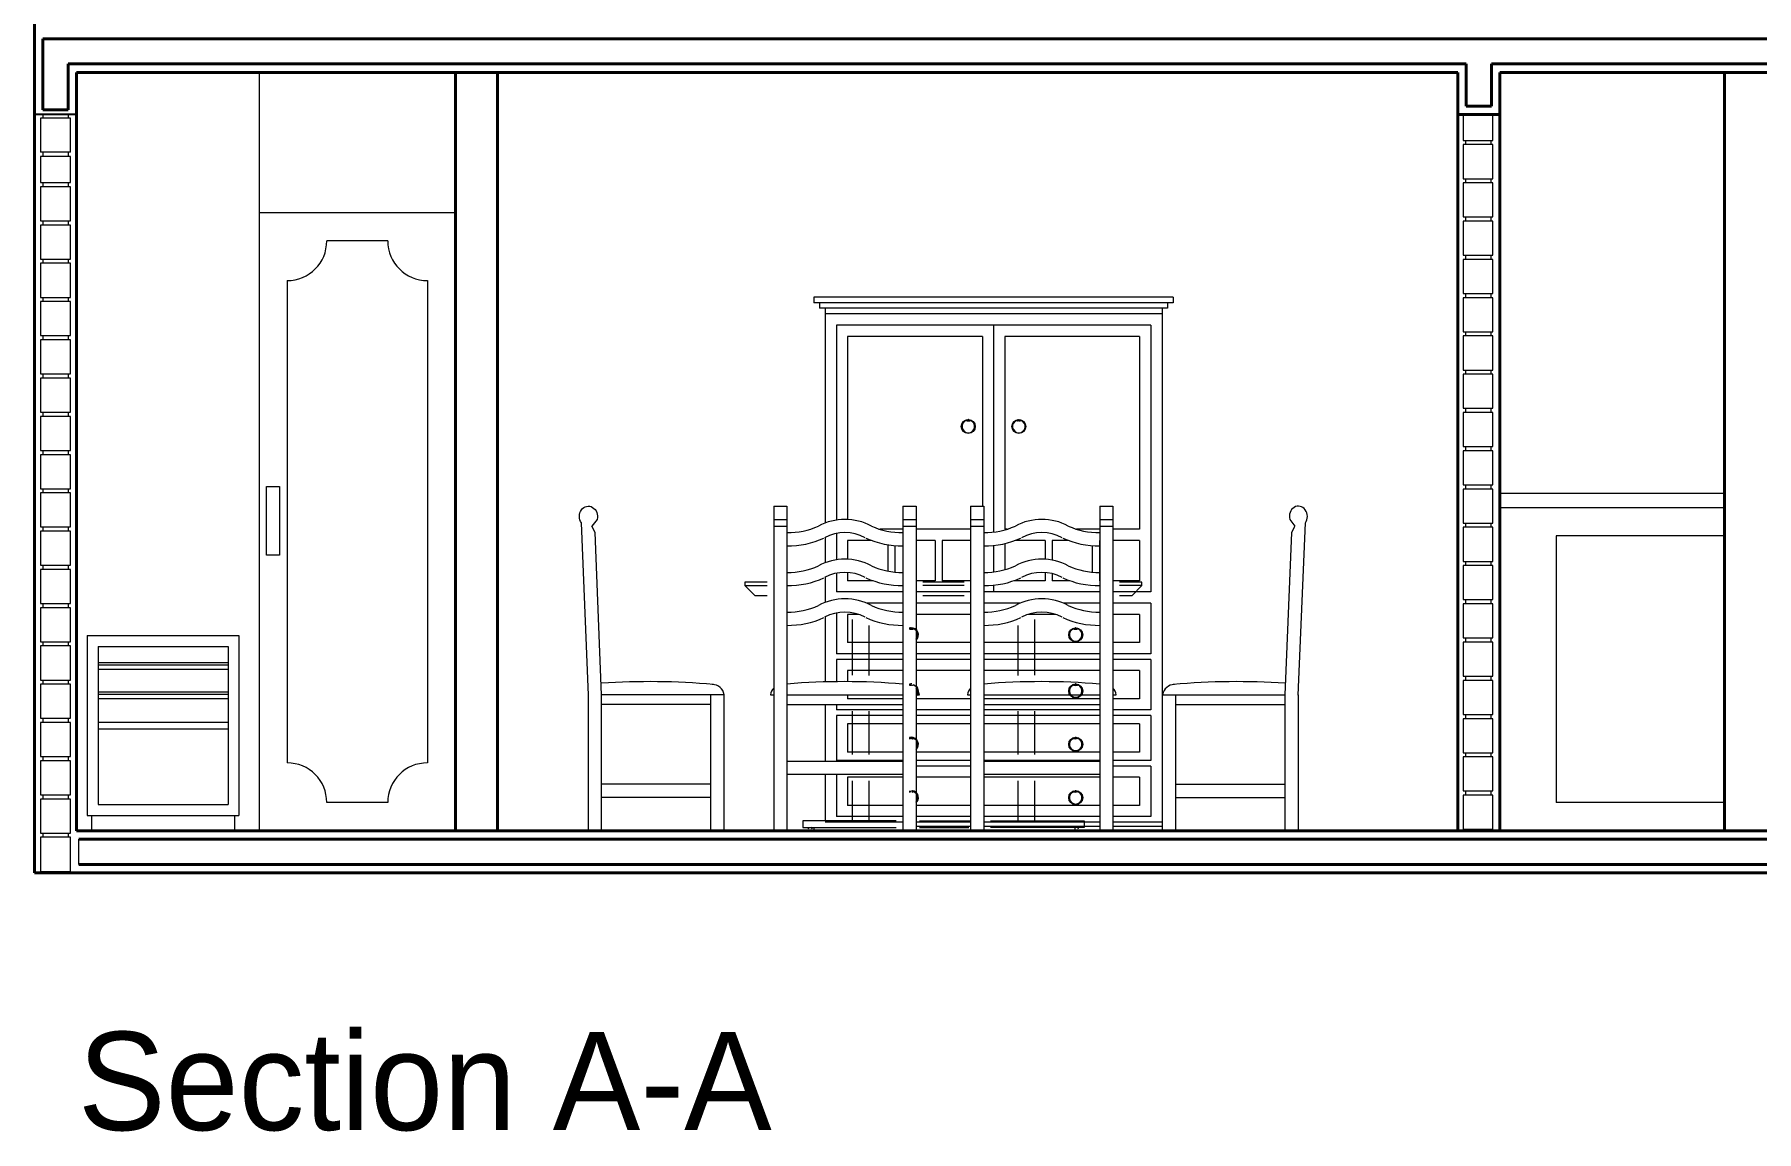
# Model space of a CAD drawing. Header units: inches. Extents: x -114 to 163, y -251 to 267.
# Drawn here: x 97.14 to 103.28, y 61.14 to 65.05 of the extents above; entities that cross this region are included whole.
import ezdxf

# ---------------------------------------------------------------- set-up
doc = ezdxf.new("R2010")
doc.units = ezdxf.units.IN
doc.header["$MEASUREMENT"] = 0
doc.layers.add('01-Text', color=250, linetype='Continuous')
doc.layers.add('3', color=1, linetype='Continuous')
doc.layers.add('DOOR WINDOW 1 75', color=7, linetype='Continuous', lineweight=9, true_color=0x666666)
doc.layers.add('FURNITURE E 1 75', color=7, linetype='Continuous', lineweight=13, true_color=0xa6a9ab)
doc.layers.add('WALL 1 75', color=250, linetype='Continuous', lineweight=40)
doc.styles.add('SS Projects_75_notes', font='bahnschrift.ttf', dxfattribs={"height": 0.35})

msp = doc.modelspace()

# ---------------------------------------------------------------- linework, layer by layer
at = {"layer": '3', "color": 7, "linetype": 'Continuous', "lineweight": 25}
msp.add_line((97.2974, 64.76), (97.1474, 64.76), dxfattribs=at)
at = {"layer": 'DOOR WINDOW 1 75', "color": 7}
for p, q in [((97.1669, 64.7467), (97.1669, 64.6256)), ((97.2729, 64.7467), (97.1669, 64.7467)), ((97.1745, 64.76), (97.1745, 64.7467)), ((97.2653, 64.76), (97.2653, 64.7467)), ((97.2729, 64.6256), (97.2729, 64.7467)), ((102.2344, 64.76), (102.2344, 64.6678)), ((102.3404, 64.76), (102.2344, 64.76)), ((102.3404, 64.6678), (102.3404, 64.76)), ((102.2344, 64.6678), (102.3404, 64.6678)), ((102.242, 64.6678), (102.242, 64.6526)), ((102.3328, 64.6678), (102.3328, 64.6526)), ((97.2729, 64.6256), (97.1669, 64.6256)), ((97.1669, 64.61), (97.1669, 64.5178)), ((97.2729, 64.61), (97.1669, 64.61)), ((97.1745, 64.6256), (97.1745, 64.61)), ((97.2653, 64.6256), (97.2653, 64.61)), ((97.2729, 64.5178), (97.2729, 64.61)), ((102.3404, 64.6526), (102.2344, 64.6526)), ((102.2344, 64.6526), (102.2344, 64.5315)), ((102.3404, 64.5315), (102.3404, 64.6526)), ((97.1669, 64.5178), (97.2729, 64.5178)), ((97.2729, 64.5026), (97.1669, 64.5026)), ((97.1669, 64.5026), (97.1669, 64.3815)), ((97.1745, 64.5178), (97.1745, 64.5026)), ((97.2653, 64.5178), (97.2653, 64.5026)), ((97.2729, 64.3815), (97.2729, 64.5026)), ((102.2344, 64.5315), (102.3404, 64.5315)), ((102.2344, 64.5164), (102.2344, 64.3953)), ((102.3404, 64.5164), (102.2344, 64.5164)), ((102.242, 64.5315), (102.242, 64.5164)), ((102.3328, 64.5315), (102.3328, 64.5164)), ((102.3404, 64.3953), (102.3404, 64.5164)), ((97.1669, 64.3815), (97.2729, 64.3815)), ((97.1669, 64.3664), (97.1669, 64.2453)), ((97.2729, 64.3664), (97.1669, 64.3664)), ((97.1745, 64.3815), (97.1745, 64.3664)), ((97.2653, 64.3815), (97.2653, 64.3664)), ((97.2729, 64.2453), (97.2729, 64.3664)), ((102.2344, 64.3953), (102.3404, 64.3953)), ((102.2344, 64.3801), (102.2344, 64.259)), ((102.3404, 64.3801), (102.2344, 64.3801)), ((102.242, 64.3953), (102.242, 64.3801)), ((102.3328, 64.3953), (102.3328, 64.3801)), ((102.3404, 64.259), (102.3404, 64.3801)), ((97.1669, 64.2453), (97.2729, 64.2453)), ((97.1669, 64.2301), (97.1669, 64.109)), ((97.2729, 64.2301), (97.1669, 64.2301)), ((97.1745, 64.2453), (97.1745, 64.2301)), ((97.2653, 64.2453), (97.2653, 64.2301)), ((97.2729, 64.109), (97.2729, 64.2301)), ((102.2344, 64.259), (102.3404, 64.259)), ((102.2344, 64.2439), (102.2344, 64.1228)), ((102.3404, 64.2439), (102.2344, 64.2439)), ((102.242, 64.259), (102.242, 64.2439)), ((102.3328, 64.259), (102.3328, 64.2439)), ((102.3404, 64.1228), (102.3404, 64.2439)), ((97.1669, 64.109), (97.2729, 64.109)), ((97.1745, 64.109), (97.1745, 64.0939)), ((97.2653, 64.109), (97.2653, 64.0939)), ((102.2344, 64.1228), (102.3404, 64.1228)), ((102.3404, 64.1076), (102.2344, 64.1076)), ((102.2344, 64.1076), (102.2344, 63.9865)), ((102.242, 64.1228), (102.242, 64.1076)), ((102.3328, 64.1228), (102.3328, 64.1076)), ((102.3404, 63.9865), (102.3404, 64.1076)), ((97.1669, 64.0939), (97.1669, 63.9728)), ((97.2729, 64.0939), (97.1669, 64.0939)), ((97.2729, 63.9728), (97.2729, 64.0939)), ((102.2344, 63.9865), (102.3404, 63.9865)), ((102.242, 63.9865), (102.242, 63.9714)), ((102.3328, 63.9865), (102.3328, 63.9714)), ((97.1669, 63.9728), (97.2729, 63.9728)), ((97.2729, 63.9576), (97.1669, 63.9576)), ((97.1669, 63.9576), (97.1669, 63.8365)), ((97.1745, 63.9728), (97.1745, 63.9576)), ((97.2653, 63.9728), (97.2653, 63.9576)), ((97.2729, 63.8365), (97.2729, 63.9576)), ((102.2344, 63.9714), (102.2344, 63.8502)), ((102.3404, 63.9714), (102.2344, 63.9714)), ((102.3404, 63.8502), (102.3404, 63.9714)), ((97.1669, 63.8365), (97.2729, 63.8365)), ((97.1669, 63.8214), (97.1669, 63.7002)), ((97.2729, 63.8214), (97.1669, 63.8214)), ((97.1745, 63.8365), (97.1745, 63.8214)), ((97.2653, 63.8365), (97.2653, 63.8214)), ((97.2729, 63.7002), (97.2729, 63.8214)), ((102.2344, 63.8502), (102.3404, 63.8502)), ((102.2344, 63.8351), (102.2344, 63.714)), ((102.3404, 63.8351), (102.2344, 63.8351)), ((102.242, 63.8502), (102.242, 63.8351)), ((102.3328, 63.8502), (102.3328, 63.8351)), ((102.3404, 63.714), (102.3404, 63.8351)), ((97.1669, 63.7002), (97.2729, 63.7002)), ((97.1669, 63.6851), (97.1669, 63.564)), ((97.2729, 63.6851), (97.1669, 63.6851)), ((97.1745, 63.7002), (97.1745, 63.6851)), ((97.2653, 63.7002), (97.2653, 63.6851)), ((97.2729, 63.564), (97.2729, 63.6851)), ((102.2344, 63.714), (102.3404, 63.714)), ((102.2344, 63.6988), (102.2344, 63.5777)), ((102.3404, 63.6988), (102.2344, 63.6988)), ((102.242, 63.714), (102.242, 63.6988)), ((102.3328, 63.714), (102.3328, 63.6988)), ((102.3404, 63.5777), (102.3404, 63.6988)), ((97.1669, 63.564), (97.2729, 63.564)), ((97.1745, 63.564), (97.1745, 63.5488)), ((97.2653, 63.564), (97.2653, 63.5488)), ((102.2344, 63.5777), (102.3404, 63.5777)), ((102.3404, 63.5626), (102.2344, 63.5626)), ((102.2344, 63.5626), (102.2344, 63.4415)), ((102.242, 63.5777), (102.242, 63.5626)), ((102.3328, 63.5777), (102.3328, 63.5626)), ((102.3404, 63.4415), (102.3404, 63.5626)), ((97.1669, 63.5488), (97.1669, 63.4277)), ((97.2729, 63.5488), (97.1669, 63.5488)), ((97.2729, 63.4277), (97.2729, 63.5488)), ((102.2344, 63.4415), (102.3404, 63.4415)), ((102.242, 63.4415), (102.242, 63.4263)), ((102.3328, 63.4415), (102.3328, 63.4263)), ((97.1669, 63.4277), (97.2729, 63.4277)), ((97.2729, 63.4126), (97.1669, 63.4126)), ((97.1669, 63.4126), (97.1669, 63.2915)), ((97.1745, 63.4277), (97.1745, 63.4126)), ((97.2653, 63.4277), (97.2653, 63.4126)), ((97.2729, 63.2915), (97.2729, 63.4126)), ((102.2344, 63.4263), (102.2344, 63.3052)), ((102.3404, 63.4263), (102.2344, 63.4263)), ((102.3404, 63.3052), (102.3404, 63.4263)), ((97.1669, 63.2915), (97.2729, 63.2915)), ((97.1669, 63.2763), (97.1669, 63.1552)), ((97.2729, 63.2763), (97.1669, 63.2763)), ((97.1745, 63.2915), (97.1745, 63.2763)), ((97.2653, 63.2915), (97.2653, 63.2763)), ((97.2729, 63.1552), (97.2729, 63.2763)), ((102.2344, 63.3052), (102.3404, 63.3052)), ((102.2344, 63.2901), (102.2344, 63.169)), ((102.3404, 63.2901), (102.2344, 63.2901)), ((102.242, 63.3052), (102.242, 63.2901)), ((102.3328, 63.3052), (102.3328, 63.2901)), ((102.3404, 63.169), (102.3404, 63.2901)), ((97.1669, 63.1552), (97.2729, 63.1552)), ((97.1669, 63.1401), (97.1669, 63.019)), ((97.2729, 63.1401), (97.1669, 63.1401)), ((97.1745, 63.1552), (97.1745, 63.1401)), ((97.2653, 63.1552), (97.2653, 63.1401)), ((97.2729, 63.019), (97.2729, 63.1401)), ((102.2344, 63.169), (102.3404, 63.169)), ((102.3404, 63.1538), (102.2344, 63.1538)), ((102.2344, 63.1538), (102.2344, 63.0327)), ((102.242, 63.169), (102.242, 63.1538)), ((102.3328, 63.169), (102.3328, 63.1538)), ((102.3404, 63.0327), (102.3404, 63.1538)), ((97.1669, 63.019), (97.2729, 63.019)), ((97.2729, 63.0038), (97.1669, 63.0038)), ((97.1669, 63.0038), (97.1669, 62.8827)), ((97.1745, 63.019), (97.1745, 63.0038)), ((97.2653, 63.019), (97.2653, 63.0038)), ((97.2729, 62.8827), (97.2729, 63.0038)), ((102.2344, 63.0327), (102.3404, 63.0327)), ((102.2344, 63.0176), (102.2344, 62.8964)), ((102.3404, 63.0176), (102.2344, 63.0176)), ((102.242, 63.0327), (102.242, 63.0176)), ((102.3328, 63.0327), (102.3328, 63.0176)), ((102.3404, 62.8964), (102.3404, 63.0176)), ((97.1669, 62.8827), (97.2729, 62.8827)), ((97.1745, 62.8827), (97.1745, 62.8676)), ((97.2653, 62.8827), (97.2653, 62.8676)), ((102.2344, 62.8964), (102.3404, 62.8964)), ((102.2344, 62.8813), (102.2344, 62.7602)), ((102.3404, 62.8813), (102.2344, 62.8813)), ((102.242, 62.8964), (102.242, 62.8813)), ((102.3328, 62.8964), (102.3328, 62.8813)), ((102.3404, 62.7602), (102.3404, 62.8813)), ((97.1669, 62.8676), (97.1669, 62.7464)), ((97.2729, 62.8676), (97.1669, 62.8676)), ((97.2729, 62.7464), (97.2729, 62.8676)), ((102.2344, 62.7602), (102.3404, 62.7602)), ((102.242, 62.7602), (102.242, 62.7451)), ((102.3328, 62.7602), (102.3328, 62.7451)), ((97.1669, 62.7464), (97.2729, 62.7464)), ((97.1669, 62.7313), (97.1669, 62.6102)), ((97.2729, 62.7313), (97.1669, 62.7313)), ((97.1745, 62.7464), (97.1745, 62.7313)), ((97.2653, 62.7464), (97.2653, 62.7313)), ((97.2729, 62.6102), (97.2729, 62.7313)), ((102.3404, 62.7451), (102.2344, 62.7451)), ((102.2344, 62.7451), (102.2344, 62.6239)), ((102.3404, 62.6239), (102.3404, 62.7451)), ((97.1669, 62.6102), (97.2729, 62.6102)), ((97.2729, 62.5951), (97.1669, 62.5951)), ((97.1669, 62.5951), (97.1669, 62.4739)), ((97.1745, 62.6102), (97.1745, 62.5951)), ((97.2653, 62.6102), (97.2653, 62.5951)), ((97.2729, 62.4739), (97.2729, 62.5951)), ((102.2344, 62.6239), (102.3404, 62.6239)), ((102.3404, 62.6088), (102.2344, 62.6088)), ((102.2344, 62.6088), (102.2344, 62.4877)), ((102.242, 62.6239), (102.242, 62.6088)), ((102.3328, 62.6239), (102.3328, 62.6088)), ((102.3404, 62.4877), (102.3404, 62.6088)), ((97.1669, 62.4739), (97.2729, 62.4739)), ((97.1669, 62.4588), (97.1669, 62.3377)), ((97.2729, 62.4588), (97.1669, 62.4588)), ((97.1745, 62.4739), (97.1745, 62.4588)), ((97.2653, 62.4739), (97.2653, 62.4588)), ((97.2729, 62.3377), (97.2729, 62.4588)), ((102.2344, 62.4877), (102.3404, 62.4877)), ((102.2344, 62.4725), (102.2344, 62.3514)), ((102.3404, 62.4725), (102.2344, 62.4725)), ((102.242, 62.4877), (102.242, 62.4725)), ((102.3328, 62.4877), (102.3328, 62.4725)), ((102.3404, 62.3514), (102.3404, 62.4725)), ((97.1669, 62.3377), (97.2729, 62.3377)), ((97.1745, 62.3377), (97.1745, 62.3225)), ((97.2653, 62.3377), (97.2653, 62.3225)), ((102.2344, 62.3514), (102.3404, 62.3514)), ((102.3404, 62.3363), (102.2344, 62.3363)), ((102.2344, 62.3363), (102.2344, 62.2152)), ((102.242, 62.3514), (102.242, 62.3363)), ((102.3328, 62.3514), (102.3328, 62.3363)), ((102.3404, 62.2152), (102.3404, 62.3363)), ((97.1669, 62.3225), (97.1669, 62.2014)), ((97.2729, 62.3225), (97.1669, 62.3225)), ((97.2729, 62.2014), (97.2729, 62.3225)), ((102.2344, 62.2152), (102.3404, 62.2152)), ((102.242, 62.2152), (102.242, 62.21)), ((102.3328, 62.2152), (102.3328, 62.21)), ((97.1669, 62.2014), (97.2729, 62.2014)), ((97.2729, 62.1863), (97.1669, 62.1863)), ((97.1669, 62.1863), (97.1669, 62.0652)), ((97.1745, 62.2014), (97.1745, 62.1863)), ((97.2653, 62.2014), (97.2653, 62.1863)), ((97.2729, 62.0652), (97.2729, 62.1863)), ((97.3029, 62.09), (97.3029, 62.18)), ((97.1669, 62.0652), (97.2729, 62.0652)), ((97.1745, 62.0652), (97.1745, 62.06)), ((97.2653, 62.0652), (97.2653, 62.06))]:
    msp.add_line(p, q, dxfattribs=at)
at = {"layer": 'FURNITURE E 1 75'}
for p, q in [((97.9449, 64.91), (97.9449, 62.21)), ((98.6449, 64.41), (97.9449, 64.41)), ((98.4035, 64.31), (98.1863, 64.31)), ((98.0449, 64.1686), (98.0449, 62.4514)), ((98.5449, 64.1686), (98.5449, 62.4514)), ((101.2015, 64.11), (99.9215, 64.11)), ((99.9215, 64.11), (99.9215, 64.09)), ((101.2015, 64.11), (101.2015, 64.09)), ((101.2015, 64.09), (99.9215, 64.09)), ((99.9415, 64.09), (99.9415, 64.07)), ((101.1815, 64.07), (99.9415, 64.07)), ((99.9615, 64.07), (99.9615, 63.3056)), ((101.1615, 64.05), (99.9615, 64.05)), ((101.1615, 64.07), (101.1615, 62.24)), ((101.1815, 64.09), (101.1815, 64.07)), ((101.1215, 64.01), (100.0015, 64.01)), ((100.0015, 64.01), (100.0015, 63.316)), ((100.5615, 64.01), (100.5615, 63.2729)), ((101.1215, 64.01), (101.1215, 63.06)), ((100.5215, 63.97), (100.0415, 63.97)), ((100.0415, 63.97), (100.0415, 63.3181)), ((100.5215, 63.97), (100.5215, 63.3655)), ((100.6015, 63.97), (100.6015, 63.2833)), ((101.0815, 63.97), (100.6015, 63.97)), ((101.0815, 63.97), (101.0815, 63.2833)), ((103.1649, 63.41), (102.3649, 63.41)), ((103.1649, 63.36), (102.3649, 63.36)), ((99.9615, 63.2541), (99.9615, 63.1641)), ((100.0015, 63.2681), (100.0015, 63.1745)), ((100.2382, 63.2833), (100.1557, 63.2833)), ((100.4798, 63.2833), (100.2854, 63.2833)), ((100.6095, 63.2833), (100.6015, 63.2833)), ((100.9396, 63.2833), (100.8571, 63.2833)), ((101.0815, 63.2833), (100.9868, 63.2833)), ((103.1649, 63.26), (102.5649, 63.26)), ((102.5649, 63.26), (102.5649, 62.31)), ((100.1271, 63.2433), (100.0415, 63.2433)), ((100.0415, 63.2433), (100.0415, 63.1766)), ((100.1848, 63.228), (100.1848, 63.1344)), ((100.2098, 63.2249), (100.2098, 63.1308)), ((100.3532, 63.2433), (100.2854, 63.2433)), ((100.3532, 63.2433), (100.3532, 63.1)), ((100.4798, 63.2433), (100.3782, 63.2433)), ((100.3782, 63.2433), (100.3782, 63.1)), ((100.5615, 63.2255), (100.5615, 63.1314)), ((100.6015, 63.2322), (100.6015, 63.1394)), ((100.7448, 63.2433), (100.638, 63.2433)), ((100.7448, 63.2433), (100.7448, 63.1765)), ((100.7698, 63.2433), (100.7698, 63.1735)), ((100.8286, 63.2433), (100.7698, 63.2433)), ((100.9132, 63.2248), (100.9132, 63.1306)), ((100.9396, 63.2433), (100.9382, 63.2433)), ((100.9382, 63.2433), (100.9382, 63.1)), ((101.0815, 63.2433), (100.9868, 63.2433)), ((101.0815, 63.2433), (101.0815, 63.1)), ((100.0015, 63.1266), (100.0015, 63.06)), ((100.0415, 63.1294), (100.0415, 63.1)), ((100.7448, 63.1293), (100.7448, 63.1)), ((100.7698, 63.1253), (100.7698, 63.1)), ((99.7548, 63.0943), (99.6751, 63.0943)), ((99.6751, 63.0943), (99.6751, 63.0825)), ((99.6751, 63.0825), (99.7548, 63.0825)), ((99.6751, 63.0825), (99.7105, 63.0472)), ((99.9615, 63.1126), (99.9615, 63.0226)), ((100.1321, 63.1), (100.0415, 63.1)), ((100.3532, 63.1), (100.2854, 63.1)), ((100.4562, 63.0943), (100.309, 63.0943)), ((100.4562, 63.0825), (100.309, 63.0825)), ((100.4798, 63.1), (100.3782, 63.1)), ((100.5615, 63.084), (100.5615, 63.06)), ((100.7448, 63.1), (100.6331, 63.1)), ((100.8335, 63.1), (100.7698, 63.1)), ((100.9396, 63.1), (100.9382, 63.1)), ((101.0815, 63.1), (100.9868, 63.1)), ((101.09, 63.0943), (101.0104, 63.0943)), ((101.09, 63.0825), (101.0104, 63.0825)), ((101.0547, 63.0472), (101.09, 63.0825)), ((101.09, 63.0825), (101.09, 63.0943)), ((99.7105, 63.0472), (99.7548, 63.0472)), ((100.2382, 63.06), (100.0015, 63.06)), ((100.2382, 63.02), (100.1088, 63.02)), ((100.4798, 63.06), (100.2854, 63.06)), ((100.4798, 63.02), (100.2854, 63.02)), ((100.309, 63.0472), (100.4562, 63.0472)), ((100.9396, 63.06), (100.527, 63.06)), ((100.6564, 63.02), (100.527, 63.02)), ((100.9396, 63.02), (100.8102, 63.02)), ((101.1215, 63.06), (100.9868, 63.06)), ((101.1215, 63.02), (100.9868, 63.02)), ((101.0104, 63.0472), (101.0547, 63.0472)), ((101.1215, 63.02), (101.1215, 62.84)), ((99.9615, 62.9711), (99.9615, 62.7396)), ((100.0015, 62.9852), (100.0015, 62.84)), ((100.0813, 62.98), (100.0415, 62.98)), ((100.0415, 62.98), (100.0415, 62.88)), ((100.0583, 62.9623), (100.0583, 62.764)), ((100.1173, 62.9406), (100.1173, 62.7627)), ((100.4798, 62.98), (100.2854, 62.98)), ((100.6479, 62.9406), (100.6479, 62.7627)), ((100.7827, 62.98), (100.6839, 62.98)), ((100.7068, 62.9623), (100.7068, 62.764)), ((101.0815, 62.98), (100.9868, 62.98)), ((101.0815, 62.98), (101.0815, 62.88)), ((97.3329, 62.9049), (97.3329, 62.2641)), ((97.3329, 62.9049), (97.8733, 62.9049)), ((97.8733, 62.9049), (97.8733, 62.2641)), ((100.2382, 62.88), (100.0415, 62.88)), ((100.4798, 62.88), (100.2854, 62.88)), ((100.9396, 62.88), (100.527, 62.88)), ((101.0815, 62.88), (100.9868, 62.88)), ((97.3715, 62.8663), (97.3715, 62.3027)), ((97.3715, 62.8663), (97.8347, 62.8663)), ((97.8347, 62.8663), (97.8347, 62.3027)), ((100.2382, 62.84), (100.0015, 62.84)), ((100.2382, 62.82), (100.0015, 62.82)), ((100.0015, 62.82), (100.0015, 62.7404)), ((100.4798, 62.84), (100.2854, 62.84)), ((100.4798, 62.82), (100.2854, 62.82)), ((100.9396, 62.84), (100.527, 62.84)), ((100.9396, 62.82), (100.527, 62.82)), ((101.1215, 62.84), (100.9868, 62.84)), ((101.1215, 62.82), (100.9868, 62.82)), ((101.1215, 62.82), (101.1215, 62.64)), ((97.3715, 62.8084), (97.8347, 62.8084)), ((97.3715, 62.8007), (97.8347, 62.8007)), ((97.3715, 62.7852), (97.8347, 62.7852)), ((100.2382, 62.78), (100.0415, 62.78)), ((100.0415, 62.78), (100.0415, 62.7406)), ((100.4798, 62.78), (100.2854, 62.78)), ((100.9396, 62.78), (100.527, 62.78)), ((101.0815, 62.78), (100.9868, 62.78)), ((101.0815, 62.78), (101.0815, 62.68)), ((97.3715, 62.7041), (97.8347, 62.7041)), ((97.3715, 62.6964), (97.8347, 62.6964)), ((100.0415, 62.6942), (100.0415, 62.68)), ((97.3715, 62.681), (97.8347, 62.681)), ((99.9615, 62.6588), (99.9615, 62.458)), ((100.0015, 62.6588), (100.0015, 62.64)), ((100.2382, 62.64), (100.0015, 62.64)), ((100.2382, 62.68), (100.0415, 62.68)), ((100.0583, 62.6353), (100.0583, 62.4816)), ((100.1173, 62.6353), (100.1173, 62.4816)), ((100.4798, 62.68), (100.2854, 62.68)), ((100.4798, 62.64), (100.2854, 62.64)), ((100.9396, 62.68), (100.527, 62.68)), ((100.9396, 62.64), (100.527, 62.64)), ((100.6479, 62.6353), (100.6479, 62.4816)), ((100.7068, 62.6353), (100.7068, 62.4816)), ((101.0815, 62.68), (100.9868, 62.68)), ((101.1215, 62.64), (100.9868, 62.64)), ((97.3715, 62.5961), (97.8347, 62.5961)), ((97.3715, 62.5729), (97.8347, 62.5729)), ((100.2382, 62.62), (100.0015, 62.62)), ((100.0015, 62.62), (100.0015, 62.46)), ((100.2382, 62.59), (100.0415, 62.59)), ((100.0415, 62.59), (100.0415, 62.49)), ((100.4798, 62.62), (100.2854, 62.62)), ((100.4798, 62.59), (100.2854, 62.59)), ((100.9396, 62.62), (100.527, 62.62)), ((100.9396, 62.59), (100.527, 62.59)), ((101.1215, 62.62), (100.9868, 62.62)), ((101.0815, 62.59), (100.9868, 62.59)), ((101.0815, 62.59), (101.0815, 62.49)), ((101.1215, 62.62), (101.1215, 62.46)), ((100.2382, 62.46), (100.0015, 62.46)), ((100.2382, 62.49), (100.0415, 62.49)), ((100.4798, 62.49), (100.2854, 62.49)), ((100.4798, 62.46), (100.2854, 62.46)), ((100.9396, 62.49), (100.527, 62.49)), ((100.9396, 62.46), (100.527, 62.46)), ((101.0815, 62.49), (100.9868, 62.49)), ((101.1215, 62.46), (100.9868, 62.46)), ((99.9615, 62.4108), (99.9615, 62.2454)), ((100.0015, 62.4108), (100.0015, 62.26)), ((100.2382, 62.4), (100.0415, 62.4)), ((100.0415, 62.4), (100.0415, 62.3)), ((100.0583, 62.3873), (100.0583, 62.2454)), ((100.1173, 62.3873), (100.1173, 62.2454)), ((100.4798, 62.44), (100.2854, 62.44)), ((100.4798, 62.4), (100.2854, 62.4)), ((100.9396, 62.4), (100.527, 62.4)), ((100.6479, 62.3873), (100.6479, 62.2454)), ((100.7068, 62.3873), (100.7068, 62.2454)), ((101.1215, 62.44), (100.9868, 62.44)), ((101.0815, 62.4), (100.9868, 62.4)), ((101.0815, 62.4), (101.0815, 62.3)), ((101.1215, 62.44), (101.1215, 62.26)), ((97.3715, 62.3027), (97.8347, 62.3027)), ((98.4035, 62.31), (98.1863, 62.31)), ((100.2382, 62.3), (100.0415, 62.3)), ((100.4798, 62.3), (100.2854, 62.3)), ((100.9396, 62.3), (100.527, 62.3)), ((101.0815, 62.3), (100.9868, 62.3)), ((103.1649, 62.31), (102.5649, 62.31)), ((97.3329, 62.2641), (97.8733, 62.2641)), ((97.3483, 62.2641), (97.3483, 62.21)), ((97.8579, 62.2641), (97.8579, 62.21)), ((99.1181, 62.2106), (99.1653, 62.2106)), ((99.5543, 62.2106), (99.6015, 62.2106)), ((99.7784, 62.2106), (99.8255, 62.2106)), ((100.2146, 62.2454), (99.8815, 62.2454)), ((99.8815, 62.2454), (99.8815, 62.2218)), ((99.8815, 62.2218), (100.2146, 62.2218)), ((99.9041, 62.2106), (99.912, 62.2106)), ((99.9215, 62.2218), (99.9215, 62.21)), ((101.2015, 62.21), (99.9215, 62.21)), ((100.2382, 62.24), (99.9615, 62.24)), ((100.2382, 62.26), (100.0015, 62.26)), ((100.2382, 62.2106), (100.2854, 62.2106)), ((100.4798, 62.26), (100.2854, 62.26)), ((100.4798, 62.24), (100.2854, 62.24)), ((100.4798, 62.225), (100.2854, 62.225)), ((100.2971, 62.2454), (100.4778, 62.2454)), ((100.2971, 62.2218), (100.4739, 62.2218)), ((100.4798, 62.2106), (100.527, 62.2106)), ((100.9396, 62.26), (100.527, 62.26)), ((100.9396, 62.24), (100.527, 62.24)), ((100.9396, 62.225), (100.527, 62.225)), ((100.5505, 62.2454), (100.8837, 62.2454)), ((100.8837, 62.2218), (100.5505, 62.2218)), ((100.8532, 62.2106), (100.8611, 62.2106)), ((100.8837, 62.2454), (100.8837, 62.2218)), ((100.9396, 62.2106), (100.9868, 62.2106)), ((101.1215, 62.26), (100.9868, 62.26)), ((101.1637, 62.24), (100.9868, 62.24)), ((101.1637, 62.225), (100.9868, 62.225)), ((101.1637, 62.2106), (101.2108, 62.2106)), ((101.2015, 62.2106), (101.2015, 62.21)), ((101.5999, 62.2106), (101.6471, 62.2106))]:
    msp.add_line(p, q, dxfattribs=at)
msp.add_lwpolyline([(97.9715, 63.436), (98.0183, 63.436), (98.0183, 63.1905), (97.9715, 63.1905)], close=True, dxfattribs=at)
for points in [[(99.1489, 63.3183), (99.1309, 63.2948)], [(99.7784, 63.3655), (99.7784, 62.21)], [(99.7784, 63.3655), (99.8255, 63.3655)], [(99.7784, 63.3183), (99.8255, 63.3183)], [(99.8255, 63.3655), (99.8255, 62.21)], [(100.2382, 63.3655), (100.2382, 62.21)], [(100.2382, 63.3655), (100.2854, 63.3655)], [(100.2382, 63.3183), (100.2854, 63.3183)], [(100.2854, 63.3655), (100.2854, 62.21)], [(100.4798, 63.3655), (100.4798, 62.21)], [(100.4798, 63.3655), (100.527, 63.3655)], [(100.4798, 63.3183), (100.527, 63.3183)], [(100.527, 63.3655), (100.527, 62.21)], [(100.9396, 63.3655), (100.9396, 62.21)], [(100.9396, 63.3655), (100.9868, 63.3655)], [(100.9396, 63.3183), (100.9868, 63.3183)], [(100.9868, 63.3655), (100.9868, 62.21)], [(101.6163, 63.3183), (101.6343, 63.2948)], [(99.1181, 62.6923), (99.0931, 63.3059)], [(99.1417, 63.2712), (99.1309, 63.2948)], [(99.1653, 62.6942), (99.1417, 63.2712)], [(99.7784, 63.2948), (99.8255, 63.2948)], [(100.2382, 63.2948), (100.2854, 63.2948)], [(100.4798, 63.2948), (100.527, 63.2948)], [(100.9396, 63.2948), (100.9868, 63.2948)], [(101.5999, 62.6942), (101.6235, 63.2712)], [(101.6235, 63.2712), (101.6343, 63.2948)], [(101.647, 62.6923), (101.6721, 63.3059)], [(99.1653, 62.21), (99.1653, 62.6942)], [(99.6015, 62.6942), (99.1653, 62.6942)], [(99.5543, 62.21), (99.5543, 62.6942)], [(99.6015, 62.21), (99.6015, 62.6942)], [(99.7667, 62.6942), (99.7784, 62.6942)], [(99.8255, 62.6942), (100.2382, 62.6942)], [(100.2854, 62.6942), (100.2971, 62.6942)], [(100.4681, 62.6942), (100.4798, 62.6942)], [(100.527, 62.6942), (100.9396, 62.6942)], [(100.9868, 62.6942), (100.9985, 62.6942)], [(101.1637, 62.6942), (101.5999, 62.6942)], [(101.1637, 62.21), (101.1637, 62.6942)], [(101.2108, 62.21), (101.2108, 62.6942)], [(101.5999, 62.21), (101.5999, 62.6942)], [(99.1181, 62.21), (99.1181, 62.6932)], [(99.5543, 62.6588), (99.1653, 62.6588)], [(99.8255, 62.6588), (100.2382, 62.6588)], [(100.527, 62.6588), (100.9396, 62.6588)], [(101.2108, 62.6588), (101.5999, 62.6588)], [(101.6471, 62.21), (101.6471, 62.6932)], [(99.8255, 62.458), (100.2382, 62.458)], [(100.527, 62.458), (100.9396, 62.458)], [(99.8255, 62.4108), (100.2382, 62.4108)], [(100.527, 62.4108), (100.9396, 62.4108)], [(99.5543, 62.3751), (99.1653, 62.3751)], [(99.5543, 62.3279), (99.1653, 62.3279)], [(101.2108, 62.3751), (101.5999, 62.3751)], [(101.2108, 62.3279), (101.5999, 62.3279)]]:
    msp.add_lwpolyline(points, dxfattribs=at)
for centre in [(100.4714, 63.6492), (100.6515, 63.6492), (100.854, 62.9074), (100.854, 62.7074), (100.854, 62.5174), (100.854, 62.3274)]:
    msp.add_circle(centre, 0.025, dxfattribs=at)
for centre, radius, start, end in [((98.0449, 64.31), 0.1414, 270, 0), ((98.5449, 64.31), 0.1414, 180, 270), ((100.4714, 63.6492), 0.0225, 108.54864, 71.55181), ((100.4665, 63.6718), 0.00253, 146.81059, 300.01823), ((100.469, 63.6718), 0.00253, 123.27269, 299.25128), ((100.4715, 63.6718), 0.00253, 108.63272, 71.18155), ((100.469, 63.6718), 0.00253, 60.74872, 69.02994), ((100.4738, 63.6718), 0.00253, 110.82251, 117.73425), ((100.4738, 63.6718), 0.00253, 242.26575, 57.09781), ((100.4764, 63.6718), 0.00253, 239.98306, 33.63067), ((100.6515, 63.6492), 0.0225, 108.44819, 71.45136), ((100.6466, 63.6718), 0.00253, 146.36933, 300.01694), ((100.6491, 63.6718), 0.00253, 122.90219, 297.73425), ((100.6514, 63.6718), 0.00253, 108.81845, 71.36728), ((100.6491, 63.6718), 0.00253, 62.26575, 69.17749), ((100.6539, 63.6718), 0.00253, 110.97006, 119.25128), ((100.6539, 63.6718), 0.00253, 240.74872, 56.72731), ((100.6564, 63.6718), 0.00253, 239.98177, 33.18941), ((100.0319, 63.1179), 0.2004, 61.92751, 118.07249), ((100.7333, 63.1179), 0.2004, 61.92751, 118.07249), ((99.8299, 63.5284), 0.3044, 269.03442, 294.7429), ((99.8299, 63.5284), 0.2573, 269.03442, 294.7429), ((100.0319, 63.1179), 0.1533, 61.92751, 118.07249), ((100.2339, 63.5284), 0.3044, 245.2571, 270.96558), ((100.2339, 63.5284), 0.2573, 245.2571, 270.96558), ((100.5313, 63.5284), 0.3044, 269.03442, 294.7429), ((100.5313, 63.5284), 0.2573, 269.03442, 294.7429), ((100.7333, 63.1179), 0.1533, 61.92751, 118.07249), ((100.9353, 63.5284), 0.3044, 245.2571, 270.96558), ((100.9353, 63.5284), 0.2573, 245.2571, 270.96558), ((99.8299, 63.3869), 0.2573, 269.03442, 294.7429), ((100.0319, 62.9764), 0.2004, 61.92751, 118.07249), ((100.0319, 62.9764), 0.1533, 61.92751, 118.07249), ((100.2339, 63.3869), 0.2573, 245.2571, 270.96558), ((100.5313, 63.3869), 0.2573, 269.03442, 294.7429), ((100.7333, 62.9764), 0.2004, 61.92751, 118.07249), ((100.7333, 62.9764), 0.1533, 61.92751, 118.07249), ((100.9353, 63.3869), 0.2573, 245.2571, 270.96558), ((99.8299, 63.3869), 0.3044, 269.03442, 294.7429), ((100.2339, 63.3869), 0.3044, 245.2571, 270.96558), ((100.5313, 63.3869), 0.3044, 269.03442, 294.7429), ((100.9353, 63.3869), 0.3044, 245.2571, 270.96558), ((99.8299, 63.2454), 0.2573, 269.03442, 294.7429), ((100.0319, 62.8349), 0.2004, 61.92751, 118.07249), ((100.2339, 63.2454), 0.2573, 245.2571, 270.96558), ((100.5313, 63.2454), 0.2573, 269.03442, 294.7429), ((100.7333, 62.8349), 0.2004, 61.92751, 118.07249), ((100.9353, 63.2454), 0.2573, 245.2571, 270.96558), ((99.8299, 63.2454), 0.3044, 269.03442, 294.7429), ((100.0319, 62.8349), 0.1533, 61.92751, 118.07249), ((100.2339, 63.2454), 0.3044, 245.2571, 270.96558), ((100.5313, 63.2454), 0.3044, 269.03442, 294.7429), ((100.7333, 62.8349), 0.1533, 61.92751, 118.07249), ((100.9353, 63.2454), 0.3044, 245.2571, 270.96558), ((100.264, 62.93), 0.00253, 146.81059, 300.01823), ((100.269, 62.9074), 0.025, 98.79443, 106.45479), ((100.2665, 62.93), 0.00253, 239.98177, 299.25128), ((100.269, 62.93), 0.00253, 108.63272, 71.18155), ((100.2665, 62.93), 0.00253, 60.74872, 69.02994), ((100.269, 62.9074), 0.025, 311.03842, 93.5082), ((100.2714, 62.93), 0.00253, 110.82251, 117.73425), ((100.2714, 62.93), 0.00253, 242.26575, 57.09781), ((100.2739, 62.93), 0.00253, 239.98306, 33.63067), ((100.269, 62.9074), 0.0225, 316.84589, 71.55181), ((100.854, 62.9074), 0.0225, 108.44819, 71.45136), ((100.849, 62.93), 0.00253, 146.36933, 300.01694), ((100.8516, 62.93), 0.00253, 122.90219, 297.73425), ((100.8539, 62.93), 0.00253, 108.81845, 71.36728), ((100.8516, 62.93), 0.00253, 62.26575, 69.17749), ((100.8564, 62.93), 0.00253, 110.97006, 119.25128), ((100.8564, 62.93), 0.00253, 240.74872, 56.72731), ((100.8589, 62.93), 0.00253, 239.98177, 33.18941), ((99.3373, 60.2488), 2.4918, 84.78083, 93.95848), ((99.5593, 62.6878), 0.0427, 8.60828, 90.08667), ((99.8089, 62.6878), 0.0427, 135.62434, 171.39172), ((100.0309, 60.2488), 2.4918, 85.2279, 94.72784), ((100.264, 62.73), 0.00253, 146.81059, 300.01823), ((100.269, 62.7074), 0.025, 86.5799, 106.45479), ((100.2665, 62.73), 0.00253, 123.27269, 299.25128), ((100.269, 62.73), 0.00253, 108.63272, 297.73425), ((100.2665, 62.73), 0.00253, 60.74872, 69.02994), ((100.269, 62.73), 0.00253, 62.26575, 71.18155), ((100.2714, 62.73), 0.00253, 110.82251, 117.73425), ((100.2714, 62.73), 0.00253, 242.26575, 300.01694), ((100.2739, 62.73), 0.00253, 239.98306, 330.42891), ((100.269, 62.7074), 0.0225, 316.84589, 71.55181), ((100.269, 62.7074), 0.025, 311.03842, 48.96158), ((100.2549, 62.6878), 0.0427, 8.60828, 44.37566), ((100.5103, 62.6878), 0.0427, 135.62434, 171.39172), ((100.7323, 60.2488), 2.4918, 85.2279, 94.72784), ((100.854, 62.7074), 0.0225, 108.44819, 71.45136), ((100.849, 62.73), 0.00253, 146.36933, 300.01694), ((100.8516, 62.73), 0.00253, 122.90219, 297.73425), ((100.8539, 62.73), 0.00253, 108.81845, 71.36728), ((100.8516, 62.73), 0.00253, 62.26575, 69.17749), ((100.8564, 62.73), 0.00253, 110.97006, 119.25128), ((100.8564, 62.73), 0.00253, 240.74872, 56.72731), ((100.8589, 62.73), 0.00253, 239.98177, 33.18941), ((100.9563, 62.6878), 0.0427, 8.60828, 44.37566), ((101.2059, 62.6878), 0.0427, 89.91333, 171.39172), ((101.4279, 60.2488), 2.4918, 86.04152, 95.21917), ((100.264, 62.54), 0.00253, 146.81059, 300.01823), ((100.269, 62.5174), 0.025, 98.79443, 106.45479), ((100.2665, 62.54), 0.00253, 123.27269, 239.98177), ((100.269, 62.54), 0.00253, 108.63272, 71.18155), ((100.269, 62.5174), 0.025, 311.03842, 93.5082), ((100.2665, 62.54), 0.00253, 60.74872, 69.02994), ((100.2714, 62.54), 0.00253, 110.82251, 117.73425), ((100.2714, 62.54), 0.00253, 242.26575, 57.09781), ((100.2739, 62.54), 0.00253, 239.98306, 33.63067), ((100.269, 62.5174), 0.0225, 316.84589, 71.55181), ((100.854, 62.5174), 0.0225, 108.44819, 71.45136), ((100.849, 62.54), 0.00253, 146.36933, 300.01694), ((100.8516, 62.54), 0.00253, 122.90219, 297.73425), ((100.8539, 62.54), 0.00253, 108.81845, 71.36728), ((100.8516, 62.54), 0.00253, 62.26575, 69.17749), ((100.8564, 62.54), 0.00253, 110.97006, 119.25128), ((100.8564, 62.54), 0.00253, 240.74872, 56.72731), ((100.8589, 62.54), 0.00253, 239.98177, 33.18941), ((98.0449, 62.31), 0.1414, 0, 90), ((98.5449, 62.31), 0.1414, 90, 180), ((100.264, 62.35), 0.00253, 146.81059, 300.01823), ((100.2665, 62.35), 0.00253, 123.27269, 239.98177), ((100.269, 62.3274), 0.025, 91.76812, 93.5082), ((100.2665, 62.35), 0.00253, 60.74872, 69.02994), ((100.269, 62.35), 0.00253, 108.63272, 119.25128), ((100.269, 62.35), 0.00253, 297.73425, 71.18155), ((100.269, 62.3274), 0.025, 81.34042, 88.04614), ((100.2714, 62.35), 0.00253, 110.82251, 117.73425), ((100.2714, 62.35), 0.00253, 242.26575, 57.09781), ((100.269, 62.3274), 0.025, 311.03842, 73.67727), ((100.2739, 62.35), 0.00253, 330.42891, 33.63067), ((100.269, 62.3274), 0.0225, 316.84589, 71.55181), ((100.854, 62.3274), 0.0225, 108.44819, 71.45136), ((100.849, 62.35), 0.00253, 146.36933, 300.01694), ((100.8516, 62.35), 0.00253, 122.90219, 297.73425), ((100.8539, 62.35), 0.00253, 108.81845, 71.36728), ((100.8516, 62.35), 0.00253, 62.26575, 69.17749), ((100.8564, 62.35), 0.00253, 110.97006, 119.25128), ((100.8564, 62.35), 0.00253, 240.74872, 56.72731), ((100.8589, 62.35), 0.00253, 239.98177, 33.18941), ((99.9077, 62.2159), 0.00646, 114.21353, 245.78647), ((99.9083, 62.2159), 0.00646, 294.21353, 65.78647), ((100.8569, 62.2159), 0.00646, 114.21353, 245.78647), ((100.8575, 62.2159), 0.00646, 294.21353, 65.78647)]:
    msp.add_arc(centre, radius, start, end, dxfattribs=at)
at = {"layer": 'FURNITURE E 1 75', "extrusion": (0, 0, -1)}
msp.add_ellipse((99.1181, 63.3289), major_axis=(0, 0.0366), ratio=0.877821, start_param=4.033746, end_param=8.145198, dxfattribs=at)
at = {"layer": 'FURNITURE E 1 75'}
msp.add_ellipse((101.6471, 63.3289), major_axis=(0, 0.0366), ratio=0.877821, start_param=4.033746, end_param=8.145198, dxfattribs=at)
at = {"layer": 'WALL 1 75'}
for p, q in [((97.1449, 68.91), (97.1449, 62.06)), ((97.1749, 65.03), (97.1749, 64.7767)), ((108.5549, 65.03), (97.1749, 65.03)), ((97.2649, 64.94), (97.2649, 64.7767)), ((102.2449, 64.94), (97.2649, 64.94)), ((97.2949, 64.91), (97.2949, 62.21)), ((102.2149, 64.91), (97.2949, 64.91)), ((98.6449, 64.91), (98.6449, 62.21)), ((98.7949, 64.91), (98.7949, 62.21)), ((102.2149, 64.91), (102.2149, 62.21)), ((102.2449, 64.94), (102.2449, 64.79)), ((106.3149, 64.94), (102.3349, 64.94)), ((102.3349, 64.94), (102.3349, 64.79)), ((106.2849, 64.91), (102.3649, 64.91)), ((102.3649, 64.91), (102.3649, 62.21)), ((103.1649, 64.91), (103.1649, 62.21)), ((102.3349, 64.79), (102.2449, 64.79)), ((97.2649, 64.7767), (97.1749, 64.7767)), ((102.3649, 64.76), (102.2149, 64.76)), ((106.2849, 62.21), (97.2949, 62.21)), ((106.2744, 62.18), (97.3029, 62.18)), ((106.2744, 62.09), (97.3029, 62.09)), ((106.2849, 62.06), (97.1449, 62.06))]:
    msp.add_line(p, q, dxfattribs=at)

# ---------------------------------------------------------------- texts
at = {"layer": '01-Text', "insert": (97.2999, 61.4937), "char_height": 0.35, "attachment_point": 1, "style": 'SS Projects_75_notes'}
msp.add_mtext_dynamic_manual_height_columns('Section A-A', width=6.348544, gutter_width=1.5, heights=[0], dxfattribs=at)

doc.saveas('drawing.dxf')
